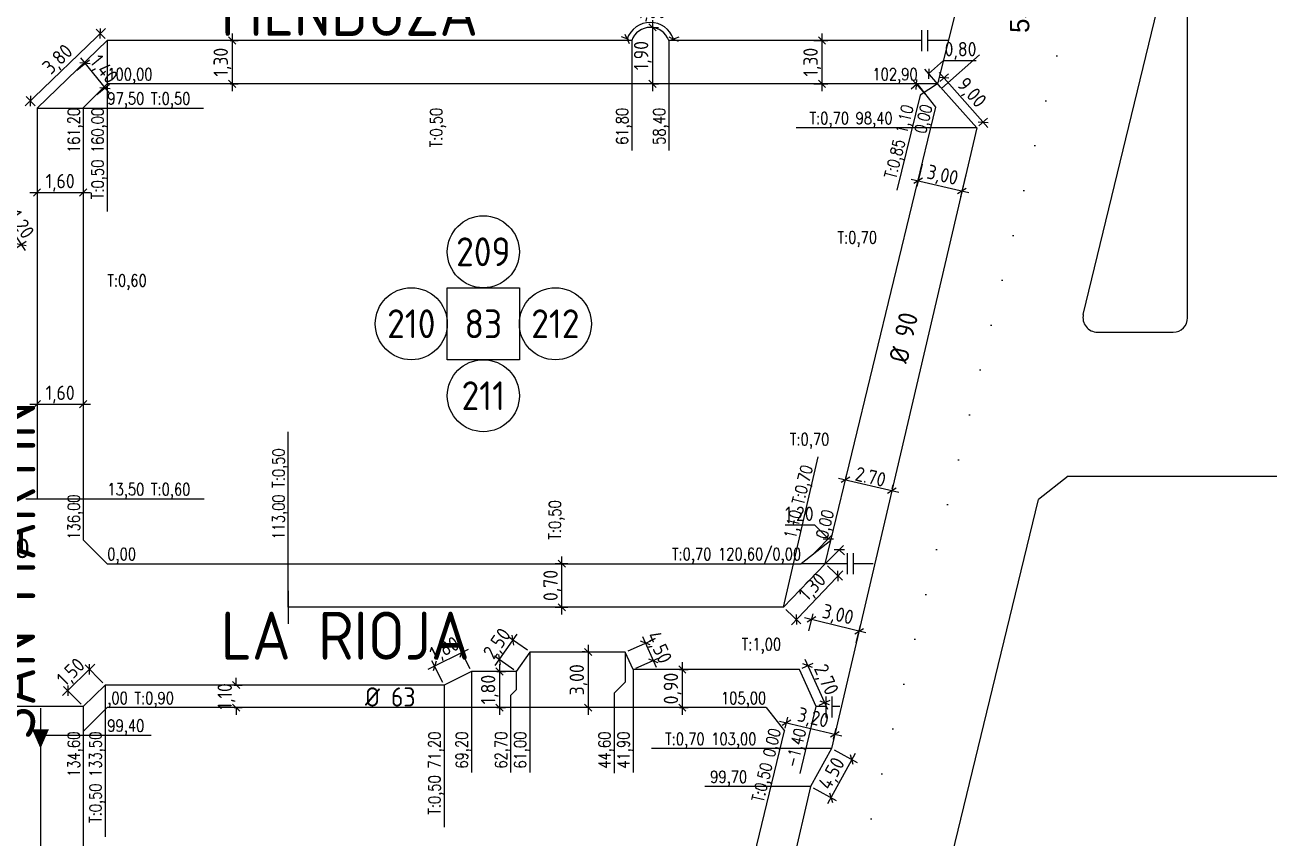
# Model space of a CAD drawing. Extents: x -48 to 13651, y -112 to 3468.
# Drawn here: x 1760.1 to 2019.2, y 1051.9 to 1221.4 of the extents above; entities that cross this region are included whole.
import ezdxf
from ezdxf.enums import TextEntityAlignment as Align

# ---------------------------------------------------------------- set-up
doc = ezdxf.new("R2010")
doc.units = 0
doc.header["$LTSCALE"] = 6
doc.header["$MEASUREMENT"] = 0
doc.linetypes.add('DOT2', pattern=[3.175, 0, -3.175])
doc.linetypes.add('HIDDEN', pattern=[0.375, 0.25, -0.125])
doc.layers.get('0').update_dxf_attribs({"linetype": 'CONTINUOUS'})
doc.layers.get('DEFPOINTS').update_dxf_attribs({"linetype": 'CONTINUOUS'})
for name, color, linetype in [('50', 41, 'CONTINUOUS'), ('63', 171, 'CONTINUOUS'), ('90', 11, 'CONTINUOUS'), ('CAS', 7, 'CONTINUOUS'), ('CAÑERIA SIN CROQUIS', 210, 'HIDDEN'), ('COTA', 2, 'CONTINUOUS'), ('MANZANAS', 7, 'CONTINUOUS'), ('NUMCASA', 12, 'CONTINUOUS'), ('NUMERO-CROQUIS', 13, 'CONTINUOUS'), ('NUMERO-MANZANA', 4, 'CONTINUOUS'), ('PROGRESIVA', 60, 'CONTINUOUS'), ('RADIO', 4, 'DOT2'), ('REDUCCIONES', 13, 'CONTINUOUS'), ('TXTDIAMETRO', 7, 'CONTINUOUS')]:
    doc.layers.add(name, color=color, linetype=linetype)
doc.layers.add('ATENCION', color=7, linetype='CONTINUOUS', plot=False)
doc.styles.add('ABADIMTCONDE', font='isocp.shx')
doc.styles.add('GEOSLAB703LTBT', font='isocp.shx', dxfattribs={"width": 0.9, "height": 8})
doc.styles.add('GOTHICE', font='GOTHICE.shx', dxfattribs={"height": 0.6})
doc.styles.add('ROMANS', font='romans.shx', dxfattribs={"width": 0.8, "height": 2.5})
doc.dimstyles.new('COTA02', dxfattribs={"dimtxt": 3, "dimasz": 1.5, "dimexe": 1.25, "dimexo": 0.625, "dimgap": 0.3, "dimtad": 1, "dimtoh": 1, "dimdsep": 46, "dimlunit": 6, "dimtxsty": 'ABADIMTCONDE', "dimblk1": 'OBLIQUE', "dimblk2": 'OBLIQUE', "dimsah": 1, "dimcen": 2.5, "dimdle": 1.5, "dimclrd": 60, "dimclre": 60, "dimclrt": 256, "dimadec": 0, "dimazin": 0, "dimtfac": 1, "dimtix": 1, "dimtofl": 0, "dimtmove": 0, "dimatfit": 0, "dimldrblk": 'OBLIQUE', "dimfxl": 1, "dimtolj": 1, "dimtzin": 0, "dimarcsym": 0})

# ---------------------------------------------------------------- blocks, each defined once
blk = doc.blocks.new('CUPLARED')
at = {"layer": 'REDUCCIONES'}
blk.add_lwpolyline([(4, 0, 0, 3.5, 0), (0, 0, 3.5, 3.5, 0)], format="xyseb", dxfattribs=at)
blk = doc.blocks.new('_OBLIQUE')
at = {"color": 0, "linetype": 'ByBlock'}
blk.add_line((-0.5, -0.5), (0.5, 0.5), dxfattribs=at)
blk = doc.blocks.new('*D864')
at = {"layer": 'COTA', "color": 60, "lineweight": -2, "transparency": 16777216}
for p, q in [((1760.11, 1204.54), (1776.88, 1220.69)), ((1776.79, 1218.62), (1774.94, 1220.55)), ((1762.18, 1204.55), (1760.33, 1206.48))]:
    blk.add_line(p, q, dxfattribs=at)
at = {"layer": 'DEFPOINTS', "color": 0, "transparency": 16777216}
for p in [(1775.8, 1219.64), (1777.23, 1218.17), (1762.61, 1204.1)]:
    blk.add_point(p, dxfattribs=at)
at = {"layer": 'COTA', "color": 60, "lineweight": -2, "transparency": 16777216, "xscale": 1.5, "yscale": 1.5, "zscale": 1.5}
for p, rotation in [((1775.8, 1219.64), 43.90680993258881), ((1761.19, 1205.58), 223.9068099325888)]:
    blk.add_blockref('_OBLIQUE', p, dxfattribs=dict(at, rotation=rotation))
at = {"layer": 'COTA', "transparency": 16777216, "insert": (1767.09, 1214.07), "char_height": 3, "attachment_point": 5, "rotation": 43.9068, "style": 'ABADIMTCONDE'}
blk.add_mtext('\\A1;3,80', dxfattribs=at)
blk = doc.blocks.new('*D865')
at = {"layer": 'COTA', "color": 60, "lineweight": -2, "transparency": 16777216}
for p, q in [((1802.85, 1218.17), (1804.49, 1218.17)), ((1803.24, 1219.67), (1803.24, 1207.65)), ((1802.85, 1209.15), (1804.49, 1209.15))]:
    blk.add_line(p, q, dxfattribs=at)
at = {"layer": 'DEFPOINTS', "color": 0, "transparency": 16777216}
for p in [(1802.22, 1218.17), (1802.22, 1209.15), (1803.24, 1209.15)]:
    blk.add_point(p, dxfattribs=at)
at = {"layer": 'COTA', "color": 60, "lineweight": -2, "transparency": 16777216, "xscale": 1.5, "yscale": 1.5, "zscale": 1.5}
for p, rotation in [((1803.24, 1218.17), 90), ((1803.24, 1209.15), 270)]:
    blk.add_blockref('_OBLIQUE', p, dxfattribs=dict(at, rotation=rotation))
at = {"layer": 'COTA', "transparency": 16777216, "insert": (1801.21, 1213.66), "char_height": 3, "attachment_point": 5, "rotation": 90, "style": 'ABADIMTCONDE'}
blk.add_mtext('\\A1;1,30', dxfattribs=at)
blk = doc.blocks.new('*D866')
at = {"layer": 'COTA', "color": 60, "lineweight": -2, "transparency": 16777216}
for p, q in [((1890.8, 1222.41), (1890.8, 1207.65)), ((1890.96, 1220.91), (1892.05, 1220.91)), ((1890.96, 1209.15), (1892.05, 1209.15))]:
    blk.add_line(p, q, dxfattribs=at)
at = {"layer": 'DEFPOINTS', "color": 0, "transparency": 16777216}
for p in [(1890.33, 1220.91), (1890.33, 1209.15), (1890.8, 1209.15)]:
    blk.add_point(p, dxfattribs=at)
at = {"layer": 'COTA', "color": 60, "lineweight": -2, "transparency": 16777216, "xscale": 1.5, "yscale": 1.5, "zscale": 1.5}
for p, rotation in [((1890.8, 1220.91), 90), ((1890.8, 1209.15), 270)]:
    blk.add_blockref('_OBLIQUE', p, dxfattribs=dict(at, rotation=rotation))
at = {"layer": 'COTA', "transparency": 16777216, "insert": (1888.77, 1215.03), "char_height": 3, "attachment_point": 5, "rotation": 90, "style": 'ABADIMTCONDE'}
blk.add_mtext('\\A1;1,90', dxfattribs=at)
blk = doc.blocks.new('*D867')
at = {"layer": 'COTA', "color": 60, "lineweight": -2, "transparency": 16777216}
for p, q in [((1924.42, 1218.17), (1927.33, 1218.17)), ((1926.08, 1219.67), (1926.08, 1207.65)), ((1924.42, 1209.15), (1927.33, 1209.15))]:
    blk.add_line(p, q, dxfattribs=at)
at = {"layer": 'DEFPOINTS', "color": 0, "transparency": 16777216}
for p in [(1923.79, 1218.17), (1923.79, 1209.15), (1926.08, 1209.15)]:
    blk.add_point(p, dxfattribs=at)
at = {"layer": 'COTA', "color": 60, "lineweight": -2, "transparency": 16777216, "xscale": 1.5, "yscale": 1.5, "zscale": 1.5}
for p, rotation in [((1926.08, 1218.17), 90), ((1926.08, 1209.15), 270)]:
    blk.add_blockref('_OBLIQUE', p, dxfattribs=dict(at, rotation=rotation))
at = {"layer": 'COTA', "transparency": 16777216, "insert": (1924.05, 1213.66), "char_height": 3, "attachment_point": 5, "rotation": 90, "style": 'ABADIMTCONDE'}
blk.add_mtext('\\A1;1,30', dxfattribs=at)
blk = doc.blocks.new('*D868')
at = {"layer": 'COTA', "color": 60, "lineweight": -2, "transparency": 16777216}
for p, q in [((1885.87, 1218.37), (1884.31, 1218.92)), ((1894.79, 1218.37), (1896.35, 1218.92))]:
    blk.add_line(p, q, dxfattribs=at)
blk.add_arc((1890.33, 1216.82), 5.12, 19.2585, 160.7415, dxfattribs=at)
at = {"layer": 'DEFPOINTS', "color": 0, "transparency": 16777216}
for p in [(1892.38, 1221.51), (1886.46, 1218.17), (1894.2, 1218.17), (1890.33, 1216.82)]:
    blk.add_point(p, dxfattribs=at)
at = {"layer": 'COTA', "color": 60, "lineweight": -2, "transparency": 16777216, "xscale": 1.5, "yscale": 1.5, "zscale": 1.5}
for p, rotation in [((1885.49, 1218.51), 250.7414887443886), ((1895.17, 1218.51), 289.2585112556145)]:
    blk.add_blockref('_OBLIQUE', p, dxfattribs=dict(at, rotation=rotation))
at = {"layer": 'COTA', "transparency": 16777216, "insert": (1890.33, 1223.97), "char_height": 3, "attachment_point": 5, "style": 'ABADIMTCONDE'}
blk.add_mtext('\\A1;4,00', dxfattribs=at)
blk = doc.blocks.new('*D869')
at = {"layer": 'COTA', "color": 60, "lineweight": -2, "transparency": 16777216}
for p, q in [((1770.88, 1211.99), (1773.55, 1214.18)), ((1771.63, 1214.55), (1777.72, 1207.13)), ((1775.07, 1206.9), (1777.73, 1209.08))]:
    blk.add_line(p, q, dxfattribs=at)
at = {"layer": 'DEFPOINTS', "color": 0, "transparency": 16777216}
for p in [(1770.4, 1211.6), (1776.77, 1208.29), (1774.59, 1206.5)]:
    blk.add_point(p, dxfattribs=at)
at = {"layer": 'COTA', "color": 60, "lineweight": -2, "transparency": 16777216, "xscale": 1.5, "yscale": 1.5, "zscale": 1.5}
for p, rotation in [((1772.58, 1213.39), 129.4116314314778), ((1776.77, 1208.29), 309.4116314314778)]:
    blk.add_blockref('_OBLIQUE', p, dxfattribs=dict(at, rotation=rotation))
at = {"layer": 'COTA', "transparency": 16777216, "insert": (1776.32, 1212.02), "char_height": 3, "attachment_point": 5, "rotation": 309.4116, "style": 'ABADIMTCONDE'}
blk.add_mtext('\\A1;1,40', dxfattribs=at)
blk = doc.blocks.new('*D870')
at = {"layer": 'COTA', "color": 60, "lineweight": -2, "transparency": 16777216}
for p, q in [((1761.11, 1186.5), (1773.73, 1186.5)), ((1762.61, 1186.17), (1762.61, 1185.25)), ((1772.23, 1186.17), (1772.23, 1185.25))]:
    blk.add_line(p, q, dxfattribs=at)
at = {"layer": 'DEFPOINTS', "color": 0, "transparency": 16777216}
for p in [(1762.61, 1186.79), (1772.23, 1186.79), (1772.23, 1186.5)]:
    blk.add_point(p, dxfattribs=at)
at = {"layer": 'COTA', "color": 60, "lineweight": -2, "transparency": 16777216, "xscale": 1.5, "yscale": 1.5, "zscale": 1.5, "rotation": 180}
blk.add_blockref('_OBLIQUE', (1762.61, 1186.5), dxfattribs=at)
at = {"layer": 'COTA', "color": 60, "lineweight": -2, "transparency": 16777216, "xscale": 1.5, "yscale": 1.5, "zscale": 1.5}
blk.add_blockref('_OBLIQUE', (1772.23, 1186.5), dxfattribs=at)
at = {"layer": 'COTA', "transparency": 16777216, "insert": (1767.42, 1188.53), "char_height": 3, "attachment_point": 5, "style": 'ABADIMTCONDE'}
blk.add_mtext('\\A1;1,60', dxfattribs=at)
blk = doc.blocks.new('*D871')
at = {"layer": 'COTA', "color": 60, "lineweight": -2, "transparency": 16777216}
for p, q in [((1762.61, 1142.97), (1762.61, 1141.14)), ((1772.23, 1142.97), (1772.23, 1141.14)), ((1761.11, 1142.39), (1773.73, 1142.39))]:
    blk.add_line(p, q, dxfattribs=at)
at = {"layer": 'DEFPOINTS', "color": 0, "transparency": 16777216}
for p in [(1762.61, 1143.59), (1772.23, 1143.59), (1772.23, 1142.39)]:
    blk.add_point(p, dxfattribs=at)
at = {"layer": 'COTA', "color": 60, "lineweight": -2, "transparency": 16777216, "xscale": 1.5, "yscale": 1.5, "zscale": 1.5, "rotation": 180}
blk.add_blockref('_OBLIQUE', (1762.61, 1142.39), dxfattribs=at)
at = {"layer": 'COTA', "color": 60, "lineweight": -2, "transparency": 16777216, "xscale": 1.5, "yscale": 1.5, "zscale": 1.5}
blk.add_blockref('_OBLIQUE', (1772.23, 1142.39), dxfattribs=at)
at = {"layer": 'COTA', "transparency": 16777216, "insert": (1767.42, 1144.41), "char_height": 3, "attachment_point": 5, "style": 'ABADIMTCONDE'}
blk.add_mtext('\\A1;1,60', dxfattribs=at)
blk = doc.blocks.new('*D872')
at = {"layer": 'COTA', "color": 60, "lineweight": -2, "transparency": 16777216}
for p, q in [((1870.48, 1109.15), (1873.17, 1109.15)), ((1871.92, 1098.56), (1871.92, 1110.65)), ((1870.48, 1100.06), (1873.17, 1100.06))]:
    blk.add_line(p, q, dxfattribs=at)
at = {"layer": 'DEFPOINTS', "color": 0, "transparency": 16777216}
for p in [(1869.85, 1109.15), (1871.92, 1109.15), (1869.85, 1100.06)]:
    blk.add_point(p, dxfattribs=at)
at = {"layer": 'COTA', "color": 60, "lineweight": -2, "transparency": 16777216, "xscale": 1.5, "yscale": 1.5, "zscale": 1.5}
for p, rotation in [((1871.92, 1109.15), 90), ((1871.92, 1100.06), 270)]:
    blk.add_blockref('_OBLIQUE', p, dxfattribs=dict(at, rotation=rotation))
at = {"layer": 'COTA', "transparency": 16777216, "insert": (1869.9, 1104.6), "char_height": 3, "attachment_point": 5, "rotation": 90, "style": 'ABADIMTCONDE'}
blk.add_mtext('\\A1;0,70', dxfattribs=at)
blk = doc.blocks.new('*D873')
at = {"layer": 'COTA', "color": 60, "lineweight": -2, "transparency": 16777216}
for p, q in [((1930.46, 1107.68), (1919.72, 1096.42)), ((1927.2, 1108.71), (1930.33, 1105.73)), ((1918.53, 1099.63), (1921.66, 1096.64))]:
    blk.add_line(p, q, dxfattribs=at)
at = {"layer": 'DEFPOINTS', "color": 0, "transparency": 16777216}
for p in [(1926.75, 1109.15), (1918.08, 1100.06), (1920.76, 1097.5)]:
    blk.add_point(p, dxfattribs=at)
at = {"layer": 'COTA', "color": 60, "lineweight": -2, "transparency": 16777216, "xscale": 1.5, "yscale": 1.5, "zscale": 1.5}
for p, rotation in [((1929.43, 1106.59), 46.36497072922771), ((1920.76, 1097.5), 226.3649707292278)]:
    blk.add_blockref('_OBLIQUE', p, dxfattribs=dict(at, rotation=rotation))
at = {"layer": 'COTA', "transparency": 16777216, "insert": (1924.27, 1104.12), "char_height": 3, "attachment_point": 5, "rotation": 46.365, "style": 'ABADIMTCONDE'}
blk.add_mtext('\\A1;1,30', dxfattribs=at)
blk = doc.blocks.new('*D874')
at = {"layer": 'COTA', "color": 60, "lineweight": -2, "transparency": 16777216}
for p, q in [((1950.48, 1211.54), (1960.63, 1200.06)), ((1950.61, 1209.65), (1952.41, 1211.25)), ((1958.78, 1200.42), (1960.58, 1202.01))]:
    blk.add_line(p, q, dxfattribs=at)
at = {"layer": 'DEFPOINTS', "color": 0, "transparency": 16777216}
for p in [(1950.14, 1209.24), (1958.31, 1200.01), (1959.64, 1201.18)]:
    blk.add_point(p, dxfattribs=at)
at = {"layer": 'COTA', "color": 60, "lineweight": -2, "transparency": 16777216, "xscale": 1.5, "yscale": 1.5, "zscale": 1.5}
for p, rotation in [((1951.47, 1210.42), 131.4943192071184), ((1959.64, 1201.18), 311.4943192071184)]:
    blk.add_blockref('_OBLIQUE', p, dxfattribs=dict(at, rotation=rotation))
at = {"layer": 'COTA', "transparency": 16777216, "insert": (1957.07, 1207.14), "char_height": 3, "attachment_point": 5, "rotation": 311.4943, "style": 'ABADIMTCONDE'}
blk.add_mtext('\\A1;9,00', dxfattribs=at)
blk = doc.blocks.new('*D875')
at = {"layer": 'COTA', "color": 60, "lineweight": -2, "transparency": 16777216}
for p, q in [((1803.68, 1083.85), (1805.32, 1083.85)), ((1804.07, 1083.85), (1804.07, 1085.35)), ((1803.68, 1079.15), (1805.32, 1079.15)), ((1804.07, 1079.15), (1804.07, 1077.65))]:
    blk.add_line(p, q, dxfattribs=at)
at = {"layer": 'DEFPOINTS', "color": 0, "transparency": 16777216}
for p in [(1803.05, 1083.85), (1803.05, 1079.15), (1804.07, 1079.15)]:
    blk.add_point(p, dxfattribs=at)
at = {"layer": 'COTA', "color": 60, "lineweight": -2, "transparency": 16777216, "xscale": 1.5, "yscale": 1.5, "zscale": 1.5}
for p, rotation in [((1804.07, 1083.85), 270), ((1804.07, 1079.15), 90)]:
    blk.add_blockref('_OBLIQUE', p, dxfattribs=dict(at, rotation=rotation))
at = {"layer": 'COTA', "transparency": 16777216, "insert": (1802.05, 1081.5), "char_height": 3, "attachment_point": 5, "rotation": 90, "style": 'ABADIMTCONDE'}
blk.add_mtext('\\A1;1,10', dxfattribs=at)
blk = doc.blocks.new('*D876')
at = {"layer": 'COTA', "color": 60, "lineweight": -2, "transparency": 16777216}
for p, q in [((1858.35, 1086.68), (1860.18, 1086.68)), ((1858.93, 1088.18), (1858.93, 1077.65)), ((1858.35, 1079.15), (1860.18, 1079.15))]:
    blk.add_line(p, q, dxfattribs=at)
at = {"layer": 'DEFPOINTS', "color": 0, "transparency": 16777216}
for p in [(1857.73, 1086.68), (1857.73, 1079.15), (1858.93, 1079.15)]:
    blk.add_point(p, dxfattribs=at)
at = {"layer": 'COTA', "color": 60, "lineweight": -2, "transparency": 16777216, "xscale": 1.5, "yscale": 1.5, "zscale": 1.5}
for p, rotation in [((1858.93, 1086.68), 90), ((1858.93, 1079.15), 270)]:
    blk.add_blockref('_OBLIQUE', p, dxfattribs=dict(at, rotation=rotation))
at = {"layer": 'COTA', "transparency": 16777216, "insert": (1856.9, 1082.91), "char_height": 3, "attachment_point": 5, "rotation": 90, "style": 'ABADIMTCONDE'}
blk.add_mtext('\\A1;1,80', dxfattribs=at)
blk = doc.blocks.new('*D877')
at = {"layer": 'COTA', "color": 60, "lineweight": -2, "transparency": 16777216}
for p, q in [((1877.4, 1092.24), (1877.4, 1077.65)), ((1876.77, 1090.74), (1876.15, 1090.74)), ((1876.77, 1079.15), (1876.15, 1079.15))]:
    blk.add_line(p, q, dxfattribs=at)
at = {"layer": 'DEFPOINTS', "color": 0, "transparency": 16777216}
for p in [(1877.4, 1090.74), (1877.4, 1079.15), (1877.4, 1079.15)]:
    blk.add_point(p, dxfattribs=at)
at = {"layer": 'COTA', "color": 60, "lineweight": -2, "transparency": 16777216, "xscale": 1.5, "yscale": 1.5, "zscale": 1.5}
for p, rotation in [((1877.4, 1090.74), 90), ((1877.4, 1079.15), 270)]:
    blk.add_blockref('_OBLIQUE', p, dxfattribs=dict(at, rotation=rotation))
at = {"layer": 'COTA', "transparency": 16777216, "insert": (1875.37, 1084.94), "char_height": 3, "attachment_point": 5, "rotation": 90, "style": 'ABADIMTCONDE'}
blk.add_mtext('\\A1;3,00', dxfattribs=at)
blk = doc.blocks.new('*D878')
at = {"layer": 'COTA', "color": 60, "lineweight": -2, "transparency": 16777216}
for p, q in [((1844.06, 1087.13), (1852.43, 1091.31)), ((1852.78, 1087.24), (1850.53, 1091.76)), ((1847.1, 1084.41), (1844.85, 1088.92))]:
    blk.add_line(p, q, dxfattribs=at)
at = {"layer": 'DEFPOINTS', "color": 0, "transparency": 16777216}
for p in [(1851.09, 1090.64), (1853.06, 1086.68), (1847.38, 1083.85)]:
    blk.add_point(p, dxfattribs=at)
at = {"layer": 'COTA', "color": 60, "lineweight": -2, "transparency": 16777216, "xscale": 1.5, "yscale": 1.5, "zscale": 1.5}
for p, rotation in [((1851.09, 1090.64), 26.52896810643134), ((1845.41, 1087.8), 206.5289681064313)]:
    blk.add_blockref('_OBLIQUE', p, dxfattribs=dict(at, rotation=rotation))
at = {"layer": 'COTA', "transparency": 16777216, "insert": (1847.56, 1091.14), "char_height": 3, "attachment_point": 5, "rotation": 26.529, "style": 'ABADIMTCONDE'}
blk.add_mtext('\\A1;1,80', dxfattribs=at)
blk = doc.blocks.new('*D879')
at = {"layer": 'COTA', "color": 60, "lineweight": -2, "transparency": 16777216}
for p, q in [((1858.02, 1087.92), (1862.58, 1094.43)), ((1864.73, 1091.1), (1860.7, 1093.92)), ((1861.88, 1087.04), (1857.86, 1089.87))]:
    blk.add_line(p, q, dxfattribs=at)
at = {"layer": 'DEFPOINTS', "color": 0, "transparency": 16777216}
for p in [(1861.72, 1093.2), (1865.24, 1090.74), (1862.4, 1086.68)]:
    blk.add_point(p, dxfattribs=at)
at = {"layer": 'COTA', "color": 60, "lineweight": -2, "transparency": 16777216, "xscale": 1.5, "yscale": 1.5, "zscale": 1.5}
for p, rotation in [((1861.72, 1093.2), 54.96563143397965), ((1858.88, 1089.15), 234.9656314339797)]:
    blk.add_blockref('_OBLIQUE', p, dxfattribs=dict(at, rotation=rotation))
at = {"layer": 'COTA', "transparency": 16777216, "insert": (1858.64, 1092.34), "char_height": 3, "attachment_point": 5, "rotation": 54.9656, "style": 'ABADIMTCONDE'}
blk.add_mtext('\\A1;2,50', dxfattribs=at)
blk = doc.blocks.new('*D880')
at = {"layer": 'COTA', "color": 60, "lineweight": -2, "transparency": 16777216}
for p, q in [((1888.68, 1093.96), (1891.52, 1087.57)), ((1885.7, 1090.99), (1890.43, 1093.1)), ((1887.32, 1087.34), (1892.06, 1089.45))]:
    blk.add_line(p, q, dxfattribs=at)
at = {"layer": 'DEFPOINTS', "color": 0, "transparency": 16777216}
for p in [(1885.13, 1090.74), (1890.91, 1088.94), (1886.75, 1087.09)]:
    blk.add_point(p, dxfattribs=at)
at = {"layer": 'COTA', "color": 60, "lineweight": -2, "transparency": 16777216, "xscale": 1.5, "yscale": 1.5, "zscale": 1.5}
for p, rotation in [((1889.29, 1092.59), 113.9959937426078), ((1890.91, 1088.94), 293.9959937426079)]:
    blk.add_blockref('_OBLIQUE', p, dxfattribs=dict(at, rotation=rotation))
at = {"layer": 'COTA', "transparency": 16777216, "insert": (1891.95, 1091.59), "char_height": 3, "attachment_point": 5, "rotation": 293.996, "style": 'ABADIMTCONDE'}
blk.add_mtext('\\A1;4,50', dxfattribs=at)
blk = doc.blocks.new('*D881')
at = {"layer": 'COTA', "color": 60, "lineweight": -2, "transparency": 16777216}
for p, q in [((1921.96, 1087.35), (1924.26, 1088.39)), ((1922.5, 1089.24), (1927.24, 1078.81)), ((1925.47, 1079.65), (1927.76, 1080.69))]:
    blk.add_line(p, q, dxfattribs=at)
at = {"layer": 'DEFPOINTS', "color": 0, "transparency": 16777216}
for p in [(1921.4, 1087.09), (1924.9, 1079.39), (1926.62, 1080.17)]:
    blk.add_point(p, dxfattribs=at)
at = {"layer": 'COTA', "color": 60, "lineweight": -2, "transparency": 16777216, "xscale": 1.5, "yscale": 1.5, "zscale": 1.5}
for p, rotation in [((1923.12, 1087.87), 114.4748139586698), ((1926.62, 1080.17), 294.4748139586698)]:
    blk.add_blockref('_OBLIQUE', p, dxfattribs=dict(at, rotation=rotation))
at = {"layer": 'COTA', "transparency": 16777216, "insert": (1926.71, 1084.86), "char_height": 3, "attachment_point": 5, "rotation": 294.4748, "style": 'ABADIMTCONDE'}
blk.add_mtext('\\A1;2,70', dxfattribs=at)
blk = doc.blocks.new('*D882')
at = {"layer": 'COTA', "color": 60, "lineweight": -2, "transparency": 16777216}
for p, q in [((1896.99, 1088.59), (1896.99, 1077.65)), ((1896.39, 1087.09), (1898.24, 1087.09)), ((1896.39, 1079.15), (1898.24, 1079.15))]:
    blk.add_line(p, q, dxfattribs=at)
at = {"layer": 'DEFPOINTS', "color": 0, "transparency": 16777216}
for p in [(1895.77, 1087.09), (1895.77, 1079.15), (1896.99, 1079.15)]:
    blk.add_point(p, dxfattribs=at)
at = {"layer": 'COTA', "color": 60, "lineweight": -2, "transparency": 16777216, "xscale": 1.5, "yscale": 1.5, "zscale": 1.5}
for p, rotation in [((1896.99, 1087.09), 90), ((1896.99, 1079.15), 270)]:
    blk.add_blockref('_OBLIQUE', p, dxfattribs=dict(at, rotation=rotation))
at = {"layer": 'COTA', "transparency": 16777216, "insert": (1894.97, 1083.12), "char_height": 3, "attachment_point": 5, "rotation": 90, "style": 'ABADIMTCONDE'}
blk.add_mtext('\\A1;0,90', dxfattribs=at)
blk = doc.blocks.new('*D883')
at = {"layer": 'COTA', "color": 60, "lineweight": -2, "transparency": 16777216}
for p, q in [((1774.61, 1088.2), (1767.93, 1081.64)), ((1776.34, 1084.29), (1772.66, 1088.04)), ((1771.8, 1079.84), (1768.12, 1083.58))]:
    blk.add_line(p, q, dxfattribs=at)
at = {"layer": 'DEFPOINTS', "color": 0, "transparency": 16777216}
for p in [(1776.77, 1083.85), (1769, 1082.69), (1772.23, 1079.39)]:
    blk.add_point(p, dxfattribs=at)
at = {"layer": 'COTA', "color": 60, "lineweight": -2, "transparency": 16777216, "xscale": 1.5, "yscale": 1.5, "zscale": 1.5}
for p, rotation in [((1773.54, 1087.14), 44.47594814951641), ((1769, 1082.69), 224.4759481495165)]:
    blk.add_blockref('_OBLIQUE', p, dxfattribs=dict(at, rotation=rotation))
at = {"layer": 'COTA', "transparency": 16777216, "insert": (1769.85, 1086.36), "char_height": 3, "attachment_point": 5, "rotation": 44.4759, "style": 'ABADIMTCONDE'}
blk.add_mtext('\\A1;1,50', dxfattribs=at)
blk = doc.blocks.new('*D885')
at = {"layer": 'COTA', "color": 60, "lineweight": -2, "transparency": 16777216}
for p, q in [((1928.59, 1070.32), (1933.39, 1067.7)), ((1933.01, 1069.62), (1927.25, 1059.07)), ((1924.27, 1062.41), (1929.06, 1059.79))]:
    blk.add_line(p, q, dxfattribs=at)
at = {"layer": 'DEFPOINTS', "color": 0, "transparency": 16777216}
for p in [(1928.04, 1070.62), (1923.72, 1062.71), (1927.97, 1060.39)]:
    blk.add_point(p, dxfattribs=at)
at = {"layer": 'COTA', "color": 60, "lineweight": -2, "transparency": 16777216, "xscale": 1.5, "yscale": 1.5, "zscale": 1.5}
for p, rotation in [((1932.29, 1068.3), 61.35162540071386), ((1927.97, 1060.39), 241.3516254007138)]:
    blk.add_blockref('_OBLIQUE', p, dxfattribs=dict(at, rotation=rotation))
at = {"layer": 'COTA', "transparency": 16777216, "insert": (1928.34, 1065.3), "char_height": 3, "attachment_point": 5, "rotation": 61.3516, "style": 'ABADIMTCONDE'}
blk.add_mtext('\\A1;4,50', dxfattribs=at)
blk = doc.blocks.new('*D934')
at = {"layer": 'COTA', "color": 60, "lineweight": -2, "transparency": 16777216}
for p, q in [((1752.03, 1179.59), (1756.29, 1182.43)), ((1754.41, 1182.98), (1760.14, 1174.41)), ((1756.09, 1173.51), (1760.35, 1176.35))]:
    blk.add_line(p, q, dxfattribs=at)
at = {"layer": 'DEFPOINTS', "color": 0, "transparency": 16777216}
for p in [(1751.51, 1179.24), (1759.31, 1175.65), (1755.57, 1173.16)]:
    blk.add_point(p, dxfattribs=at)
at = {"layer": 'COTA', "color": 60, "lineweight": -2, "transparency": 16777216, "xscale": 1.5, "yscale": 1.5, "zscale": 1.5}
for p, rotation in [((1755.25, 1181.73), 123.7317517578279), ((1759.31, 1175.65), 303.7317517578279)]:
    blk.add_blockref('_OBLIQUE', p, dxfattribs=dict(at, rotation=rotation))
at = {"layer": 'COTA', "transparency": 16777216, "insert": (1759.06, 1179.67), "char_height": 3, "attachment_point": 5, "rotation": 303.7318, "style": 'ABADIMTCONDE'}
blk.add_mtext('\\A1;1,20', dxfattribs=at)
blk = doc.blocks.new('*D1118')
at = {"layer": 'DEFPOINTS', "color": 0, "transparency": 16777216}
for p in [(1948.3, 1211.24), (1951.19, 1207.97), (1948.68, 1205.74)]:
    blk.add_point(p, dxfattribs=at)
at = {"layer": 'PROGRESIVA', "color": 60, "lineweight": -2, "transparency": 16777216}
for p, q in [((1948.3, 1211.24), (1951.41, 1214)), ((1951.41, 1214), (1958.16, 1214)), ((1950.78, 1208.43), (1947.47, 1212.18)), ((1945.78, 1209.02), (1944.66, 1208.03)), ((1948.27, 1206.21), (1944.95, 1209.96))]:
    blk.add_line(p, q, dxfattribs=at)
at = {"layer": 'PROGRESIVA', "color": 60, "lineweight": -2, "transparency": 16777216, "xscale": 1.5, "yscale": 1.5, "zscale": 1.5}
for p, rotation in [((1948.3, 1211.24), 221.4897746175113), ((1945.78, 1209.02), 41.48977461751135)]:
    blk.add_blockref('_OBLIQUE', p, dxfattribs=dict(at, rotation=rotation))
at = {"layer": 'PROGRESIVA', "transparency": 16777216, "insert": (1954.94, 1216.02), "char_height": 3, "attachment_point": 5, "style": 'ABADIMTCONDE'}
blk.add_mtext('\\A1;0,80', dxfattribs=at)
blk = doc.blocks.new('*D1119')
at = {"layer": 'DEFPOINTS', "color": 0, "transparency": 16777216}
for p in [(1929.69, 1112.04), (1923.91, 1110.85), (1926.19, 1108.56)]:
    blk.add_point(p, dxfattribs=at)
at = {"layer": 'PROGRESIVA', "color": 60, "lineweight": -2, "transparency": 16777216}
for p, q in [((1924.59, 1117.17), (1918.44, 1117.17)), ((1927.41, 1114.33), (1924.59, 1117.17)), ((1924.36, 1111.29), (1928.3, 1115.21)), ((1926.63, 1109), (1930.58, 1112.92)), ((1929.69, 1112.04), (1930.75, 1110.98))]:
    blk.add_line(p, q, dxfattribs=at)
at = {"layer": 'PROGRESIVA', "color": 60, "lineweight": -2, "transparency": 16777216, "xscale": 1.5, "yscale": 1.5, "zscale": 1.5}
for p, rotation in [((1927.41, 1114.33), 314.8285867251399), ((1929.69, 1112.04), 134.8285867251399)]:
    blk.add_blockref('_OBLIQUE', p, dxfattribs=dict(at, rotation=rotation))
at = {"layer": 'PROGRESIVA', "transparency": 16777216, "insert": (1921.37, 1119.19), "char_height": 3, "attachment_point": 5, "style": 'ABADIMTCONDE'}
blk.add_mtext('\\A1;1,20', dxfattribs=at)
blk = doc.blocks.new('*D1120')
at = {"layer": 'COTA', "color": 60, "lineweight": -2, "transparency": 16777216}
for p, q in [((1931.08, 1127.04), (1931.27, 1127.84)), ((1929.52, 1126.96), (1942.07, 1124.03)), ((1940.71, 1124.79), (1940.9, 1125.59))]:
    blk.add_line(p, q, dxfattribs=at)
at = {"layer": 'DEFPOINTS', "color": 0, "transparency": 16777216}
for p in [(1930.94, 1126.43), (1940.57, 1124.18), (1940.61, 1124.37)]:
    blk.add_point(p, dxfattribs=at)
at = {"layer": 'COTA', "color": 60, "lineweight": -2, "transparency": 16777216, "xscale": 1.5, "yscale": 1.5, "zscale": 1.5}
for p, rotation in [((1930.98, 1126.62), 166.8340828680912), ((1940.61, 1124.37), 346.8340828680912)]:
    blk.add_blockref('_OBLIQUE', p, dxfattribs=dict(at, rotation=rotation))
at = {"layer": 'COTA', "transparency": 16777216, "insert": (1936.21, 1127.25), "char_height": 3, "attachment_point": 5, "rotation": 346.8341, "style": 'ABADIMTCONDE'}
blk.add_mtext('\\A1;2.70', dxfattribs=at)
blk = doc.blocks.new('*D1121')
at = {"layer": 'DEFPOINTS', "color": 0, "transparency": 16777216}
for p in [(1947.09, 1192.99), (1956.17, 1190.86), (1955.22, 1186.82)]:
    blk.add_point(p, dxfattribs=at)
at = {"layer": 'PROGRESIVA', "color": 60, "lineweight": -2, "transparency": 16777216}
for p, q in [((1946.94, 1192.38), (1945.86, 1187.73)), ((1956.03, 1190.25), (1954.94, 1185.61)), ((1944.68, 1189.29), (1956.68, 1186.48))]:
    blk.add_line(p, q, dxfattribs=at)
at = {"layer": 'PROGRESIVA', "color": 60, "lineweight": -2, "transparency": 16777216, "xscale": 1.5, "yscale": 1.5, "zscale": 1.5}
for p, rotation in [((1946.14, 1188.95), 166.8340828680907), ((1955.22, 1186.82), 346.8340828680908)]:
    blk.add_blockref('_OBLIQUE', p, dxfattribs=dict(at, rotation=rotation))
at = {"layer": 'PROGRESIVA', "transparency": 16777216, "insert": (1951.14, 1189.86), "char_height": 3, "attachment_point": 5, "rotation": 346.8341, "style": 'ABADIMTCONDE'}
blk.add_mtext('\\A1;3,00', dxfattribs=at)
blk = doc.blocks.new('*D1123')
at = {"layer": 'DEFPOINTS', "color": 0, "transparency": 16777216}
for p in [(1918.29, 1074.29), (1928.74, 1073.62), (1928.35, 1071.93)]:
    blk.add_point(p, dxfattribs=at)
at = {"layer": 'PROGRESIVA', "color": 60, "lineweight": -2, "transparency": 16777216}
for p, q in [((1917.22, 1076.32), (1930.2, 1073.28)), ((1918.43, 1074.89), (1918.97, 1077.19)), ((1928.49, 1072.54), (1929.03, 1074.84))]:
    blk.add_line(p, q, dxfattribs=at)
at = {"layer": 'PROGRESIVA', "color": 60, "lineweight": -2, "transparency": 16777216, "xscale": 1.5, "yscale": 1.5, "zscale": 1.5}
for p, rotation in [((1918.68, 1075.97), 166.8340828680893), ((1928.74, 1073.62), 346.8340828680893)]:
    blk.add_blockref('_OBLIQUE', p, dxfattribs=dict(at, rotation=rotation))
at = {"layer": 'PROGRESIVA', "transparency": 16777216, "insert": (1924.18, 1076.77), "char_height": 3, "attachment_point": 5, "rotation": 346.8341, "style": 'ABADIMTCONDE'}
blk.add_mtext('\\A1;3,20', dxfattribs=at)
blk = doc.blocks.new('*D1125')
at = {"layer": 'DEFPOINTS', "color": 0, "transparency": 16777216}
for p in [(1923.92, 1097.5), (1923.2, 1094.52), (1933.07, 1092.12)]:
    blk.add_point(p, dxfattribs=at)
at = {"layer": 'PROGRESIVA', "color": 60, "lineweight": -2, "transparency": 16777216}
for p, q in [((1935.25, 1094.76), (1922.47, 1097.86)), ((1923.35, 1095.12), (1924.22, 1098.72)), ((1933.22, 1092.73), (1934.09, 1096.32))]:
    blk.add_line(p, q, dxfattribs=at)
at = {"layer": 'PROGRESIVA', "color": 60, "lineweight": -2, "transparency": 16777216, "xscale": 1.5, "yscale": 1.5, "zscale": 1.5}
for p, rotation in [((1923.92, 1097.5), 166.3632747990535), ((1933.8, 1095.11), 346.3632747990535)]:
    blk.add_blockref('_OBLIQUE', p, dxfattribs=dict(at, rotation=rotation))
at = {"layer": 'PROGRESIVA', "transparency": 16777216, "insert": (1929.34, 1098.28), "char_height": 3, "attachment_point": 5, "rotation": 346.3633, "style": 'ABADIMTCONDE'}
blk.add_mtext('\\A1;3,00', dxfattribs=at)
blk = doc.blocks.new('Ø90')
at = {"layer": 'TXTDIAMETRO', "color": 7, "ltscale": 0.1, "style": 'ABADIMTCONDE'}
blk.add_text('Ø 90', height=4, dxfattribs=at).set_placement((0, 0), align=Align.MIDDLE)

msp = doc.modelspace()

# ---------------------------------------------------------------- linework, layer by layer
at = {"layer": '50', "ltscale": 0.1}
for p, q in [((1777.226, 1218.167), (1762.615, 1204.103)), ((1886.463, 1218.167), (1777.226, 1218.167)), ((1946.891, 1218.167), (1894.197, 1218.167)), ((1762.615, 1204.103), (1762.615, 1122.645)), ((1926.747, 1109.145), (1918.081, 1100.057)), ((1931.421, 1109.145), (1926.747, 1109.145)), ((1918.081, 1100.057), (1814.926, 1100.057)), ((1763.324, 1073.393), (1763.324, 986.545))]:
    msp.add_line(p, q, dxfattribs=at)
msp.add_arc((1890.33, 1216.816), 4.096, 19.25851, 160.74149, dxfattribs=at)
at = {"layer": '63', "ltscale": 0.1}
for p, q in [((1952.281, 1218.167), (1948.138, 1218.167)), ((1936.751, 1109.145), (1932.668, 1109.145)), ((1865.238, 1090.736), (1862.396, 1086.684)), ((1885.125, 1090.736), (1865.238, 1090.736)), ((1886.749, 1087.089), (1885.125, 1090.736)), ((1853.061, 1086.684), (1847.379, 1083.847)), ((1862.396, 1086.684), (1853.061, 1086.684)), ((1921.396, 1087.089), (1886.749, 1087.089)), ((1924.901, 1079.39), (1921.396, 1087.089)), ((1776.774, 1083.847), (1772.234, 1079.39)), ((1847.379, 1083.847), (1776.774, 1083.847)), ((1772.234, 1079.39), (1739.337, 1079.39)), ((1763.324, 1079.067), (1763.324, 1073.393)), ((1926.98, 1079.39), (1924.901, 1079.39)), ((1929.771, 1079.39), (1928.228, 1079.39))]:
    msp.add_line(p, q, dxfattribs=at)
at = {"layer": '90', "ltscale": 0.1}
for p, q in [((1956.626, 1234.994), (1950.141, 1209.145)), ((1950.141, 1209.145), (1958.307, 1200.005)), ((1958.307, 1200.005), (1928.042, 1070.623)), ((1928.042, 1070.623), (1923.719, 1062.709)), ((1923.719, 1062.709), (1895.576, 942.371))]:
    msp.add_line(p, q, dxfattribs=at)
at = {"layer": 'CAS', "ltscale": 0.1}
for p, q in [((1760.281, 1122.645), (1764.949, 1122.645)), ((1814.926, 1103.501), (1814.926, 1096.612))]:
    msp.add_line(p, q, dxfattribs=at)
at = {"layer": 'MANZANAS'}
for p, q in [((1980.513, 1161.107), (1998.29, 1234.382)), ((2002.234, 1160.4), (2002.234, 1233.91)), ((1777.234, 1209.145), (1772.234, 1204.145)), ((1946.007, 1209.145), (1777.234, 1209.145)), ((1949.828, 1204.286), (1946.007, 1209.145)), ((1992.234, 1209.145), (1992.168, 1209.145)), ((1772.234, 1204.145), (1772.234, 1114.145)), ((1927.926, 1114.004), (1949.828, 1204.286)), ((1942.404, 1173.725), (1942.414, 1173.722)), ((1983.429, 1157.4), (1999.234, 1157.4)), ((1977.336, 1127.4), (1971.157, 1122.541)), ((1977.336, 1127.4), (2075.237, 1127.4)), ((1721.318, 92.721), (1971.157, 1122.541)), ((1772.234, 1114.145), (1777.234, 1109.145)), ((1927.926, 1114.004), (1921.747, 1109.145)), ((1777.234, 1109.145), (1921.747, 1109.145)), ((1777.234, 1079.145), (1772.234, 1074.145)), ((1914.469, 1079.145), (1777.234, 1079.145)), ((1914.469, 1079.145), (1918.29, 1074.286)), ((1772.234, 1074.145), (1772.234, 984.145)), ((1896.387, 984.004), (1918.29, 1074.286))]:
    msp.add_line(p, q, dxfattribs=at)
for centre, start, end in [((1983.429, 1160.4), 166.36327, 270), ((1999.234, 1160.4), 270, 0)]:
    msp.add_arc(centre, 3, start, end, dxfattribs=at)
at = {"layer": 'NUMERO-CROQUIS'}
for centre in [(1855.555, 1174.145), (1840.555, 1159.145), (1870.555, 1159.145), (1855.555, 1144.145)]:
    msp.add_circle(centre, 7.5, dxfattribs=at)
at = {"layer": 'NUMERO-MANZANA'}
msp.add_lwpolyline([(1848.055, 1166.645), (1863.055, 1166.645), (1863.055, 1151.645), (1848.055, 1151.645)], close=True, dxfattribs=at)
at = {"layer": 'PROGRESIVA'}
for p, q in [((1777.226, 1218.167), (1777.226, 1182.562)), ((1886.463, 1218.167), (1886.463, 1195.287)), ((1894.197, 1218.167), (1894.197, 1195.287)), ((1951.044, 1208.216), (1958.872, 1215.219)), ((1950.141, 1209.145), (1946.007, 1209.145)), ((1950.141, 1209.145), (1946.525, 1206.812)), ((1946.525, 1206.812), (1941.705, 1186.957)), ((1762.615, 1204.103), (1797.28, 1204.103)), ((1958.307, 1200.005), (1920.692, 1200.005)), ((1814.926, 1100.057), (1814.926, 1136.634)), ((1918.081, 1100.057), (1925.287, 1131.441)), ((1762.615, 1122.645), (1797.415, 1122.645)), ((1926.747, 1109.145), (1927.926, 1114.004)), ((1926.747, 1109.145), (1921.747, 1109.145)), ((1865.238, 1090.736), (1865.238, 1065.619)), ((1885.125, 1090.736), (1885.125, 1084.429)), ((1853.061, 1086.684), (1853.061, 1065.619)), ((1862.396, 1086.684), (1862.396, 1082.821)), ((1886.749, 1087.089), (1886.749, 1065.619)), ((1776.774, 1083.847), (1776.774, 1052.251)), ((1847.379, 1083.847), (1847.379, 1054.204)), ((1885.125, 1084.429), (1882.793, 1082.178)), ((1862.396, 1082.821), (1861.237, 1081.696)), ((1861.237, 1081.696), (1861.237, 1065.619)), ((1882.793, 1082.178), (1882.793, 1065.458)), ((1772.234, 1079.39), (1772.234, 1074.145)), ((1921.517, 1065.442), (1924.901, 1079.39)), ((1763.324, 1073.393), (1786.378, 1073.393)), ((1928.042, 1070.623), (1890.559, 1070.623)), ((1923.719, 1062.709), (1901.659, 1062.709))]:
    msp.add_line(p, q, dxfattribs=at)
at = {"layer": 'RADIO', "color": 4, "ltscale": 0.5}
msp.add_line((1686.105, 27.228), (1986.879, 1263.93), dxfattribs=at)
at = {"layer": 'REDUCCIONES', "ltscale": 0.1}
for p, q in [((1946.891, 1215.98), (1946.891, 1220.354)), ((1948.138, 1215.98), (1948.138, 1220.354)), ((1931.421, 1106.958), (1931.421, 1111.333)), ((1932.668, 1106.958), (1932.668, 1111.333)), ((1926.98, 1077.122), (1926.98, 1081.496)), ((1928.228, 1077.122), (1928.228, 1081.496))]:
    msp.add_line(p, q, dxfattribs=at)

# ---------------------------------------------------------------- block references
at = {"layer": 'CAÑERIA SIN CROQUIS', "ltscale": 0.1, "rotation": 270}
msp.add_blockref('CUPLARED', (1763.324, 1074.609), dxfattribs=at)
at = {"layer": 'COTA', "rotation": 77.29124438933651}
msp.add_blockref('Ø90', (1943.057, 1156.27), dxfattribs=at)

# ---------------------------------------------------------------- texts
at = {"layer": 'ATENCION', "style": 'GEOSLAB703LTBT'}
for s, p in [('MENDOZA', (1800.887, 1224.145)), ('LA RIOJA', (1800.887, 1094.145))]:
    msp.add_text(s, height=10, dxfattribs=at).set_placement(p, align=Align.MIDDLE_LEFT)
msp.add_text('SAN MARTIN', height=10, rotation=90, dxfattribs=at).set_placement((1757.234, 1072.415), align=Align.MIDDLE_LEFT)
at = {"layer": 'NUMCASA', "color": 12, "linetype": 'Continuous', "style": 'GOTHICE'}
msp.add_text('550', height=4, rotation=90, dxfattribs=at).set_placement((1970.455, 1224.225), align=Align.BOTTOM_CENTER)
msp.add_text('50', height=4, dxfattribs=at).set_placement((1758.047, 1109.145), align=Align.BOTTOM_CENTER)
at = {"layer": 'NUMERO-CROQUIS', "style": 'GEOSLAB703LTBT'}
for s, p in [('209', (1855.555, 1174.145)), ('210', (1840.555, 1159.145)), ('212', (1870.555, 1159.145)), ('211', (1855.555, 1144.145))]:
    msp.add_text(s, height=6, dxfattribs=at).set_placement(p, align=Align.MIDDLE)
at = {"layer": 'NUMERO-MANZANA', "style": 'GEOSLAB703LTBT'}
msp.add_text('83', height=6, dxfattribs=at).set_placement((1855.555, 1159.145), align=Align.MIDDLE)
at = {"layer": 'PROGRESIVA', "style": 'ROMANS', "width": 0.8}
for s, p in [('100,00', (1777.234, 1209.145)), ('97,50 T:0,50', (1777.234, 1204.103)), ('T:0,60', (1777.234, 1166.155)), ('13,50 T:0,60', (1777.234, 1122.645)), ('0,00', (1777.234, 1109.145)), (',00 T:0,90', (1777.234, 1079.145)), ('99,40', (1777.234, 1073.393))]:
    msp.add_text(s, height=2.5, dxfattribs=at).set_placement(p, align=Align.BOTTOM_LEFT)
for s, p in [('102,90', (1946.007, 1209.145)), ('T:0,70 98,40', (1940.796, 1200.005)), ('T:0,70', (1937.541, 1175.148)), ('T:0,70', (1927.61, 1133.074)), ('T:0,70 120,60/0,00', (1921.747, 1109.145)), ('T:1,00', (1917.585, 1090.353)), ('105,00', (1914.469, 1079.145)), ('T:0,70 103,00', (1912.437, 1070.623)), ('99,70', (1910.506, 1062.709))]:
    msp.add_text(s, height=2.5, dxfattribs=at).set_placement(p, align=Align.BOTTOM_RIGHT)
for s, rotation, p in [('161,20', 90, (1772.234, 1204.145)), ('T:0,50 160,00', 90, (1777.226, 1204.145)), ('T:0,50', 90, (1847.754, 1204.145)), ('61,80', 90, (1886.463, 1204.145)), ('58,40', 90, (1894.197, 1204.145)), ('T:0,85 1,10', 76.36327, (1945.897, 1204.224)), ('0,00', 76.36327, (1949.828, 1204.286)), ('134,60', 90, (1772.234, 1074.145)), ('T:0,50 133,50', 90, (1776.774, 1074.145)), ('T:0,50 71,20', 90, (1847.379, 1074.145)), ('69,20', 90, (1853.061, 1074.145)), ('62,70', 90, (1861.237, 1074.145)), ('61,00', 90, (1865.238, 1074.145)), ('44,60', 90, (1882.793, 1074.145)), ('41,90', 90, (1886.749, 1074.145)), ('T:0,50 0,00', 76.36327, (1918.29, 1074.286)), ('-1,40', 76.36327, (1923.541, 1074.286))]:
    msp.add_text(s, height=2.5, rotation=rotation, dxfattribs=at).set_placement(p, align=Align.BOTTOM_RIGHT)
for s, rotation, p in [('113,00 T:0,50', 90, (1814.926, 1114.145)), ('1,10 T:0,70', 76.36327, (1921.248, 1113.968)), ('136,00', 90, (1772.234, 1114.145)), ('T:0,50', 90, (1872.46, 1114.145)), ('0,00', 76.36327, (1927.926, 1114.004))]:
    msp.add_text(s, height=2.5, rotation=rotation, dxfattribs=at).set_placement(p, align=Align.BOTTOM_LEFT)
at = {"layer": 'TXTDIAMETRO', "ltscale": 0.1, "style": 'ABADIMTCONDE'}
msp.add_text('Ø 63', height=4, dxfattribs=at).set_placement((1836.173, 1081.375), align=Align.MIDDLE)

# ---------------------------------------------------------------- dimensions: what is measured, and where the dimension line sits
at = {"layer": 'COTA'}
dim = msp.add_angular_dim_3p(base=(1892.38, 1221.512), center=(1890.33, 1216.816), p1=(1894.197, 1218.167), p2=(1886.463, 1218.167), text='4,00', dimstyle='COTA02', override={"dimadec": 4}, dxfattribs=at)
dim.commit()
dim.dimension.update_dxf_attribs({"geometry": '*D868', "text_midpoint": (1890.33, 1223.965)})
for p1, p2, distance, text, picture, middle in [((1762.615, 1204.103), (1777.226, 1218.167), 2.051, '3,80', '*D864', (1767.094, 1214.072)), ((1950.141, 1209.238), (1958.307, 1200.005), 1.781, '9,00', '*D874', (1957.074, 1207.142)), ((1921.396, 1087.089), (1924.901, 1079.39), 1.893, '2,70', '*D881', (1926.714, 1084.863))]:
    dim = msp.add_aligned_dim(p1=p1, p2=p2, distance=distance, text=text, dimstyle='COTA02', dxfattribs=at)
    dim.commit()
    dim.dimension.update_dxf_attribs({"geometry": picture, "text_midpoint": middle})
for base, p1, p2, text, picture, middle in [((1890.798, 1209.145), (1890.33, 1220.912), (1890.33, 1209.145), '1,90', '*D866', (1888.773, 1215.029)), ((1803.235, 1209.145), (1802.22, 1218.167), (1802.22, 1209.145), '1,30', '*D865', (1801.21, 1213.656)), ((1926.077, 1209.145), (1923.792, 1218.167), (1923.792, 1209.145), '1,30', '*D867', (1924.052, 1213.656)), ((1871.925, 1109.145), (1869.854, 1100.057), (1869.854, 1109.145), '0,70', '*D872', (1869.9, 1104.601)), ((1877.399, 1079.145), (1877.399, 1090.736), (1877.399, 1079.145), '3,00', '*D877', (1875.374, 1084.941)), ((1896.993, 1079.145), (1895.769, 1087.089), (1895.769, 1079.145), '0,90', '*D882', (1894.968, 1083.117)), ((1858.926, 1079.145), (1857.729, 1086.684), (1857.729, 1079.145), '1,80', '*D876', (1856.901, 1082.915)), ((1804.073, 1079.145), (1803.053, 1083.847), (1803.053, 1079.145), '1,10', '*D875', (1802.048, 1081.496))]:
    dim = msp.add_linear_dim(base=base, p1=p1, p2=p2, angle=90, text=text, dimstyle='COTA02', dxfattribs=at)
    dim.commit()
    dim.dimension.update_dxf_attribs({"geometry": picture, "text_midpoint": middle})
for base, p1, p2, angle, text, picture, middle in [((1776.768, 1208.291), (1770.399, 1211.596), (1774.588, 1206.499), 309.41163, '1,40', '*D869', (1774.757, 1210.738)), ((1759.306, 1175.653), (1751.513, 1179.239), (1755.572, 1173.16), 303.73175, '1,20', '*D934', (1757.375, 1178.545)), ((1920.759, 1097.503), (1926.747, 1109.145), (1918.081, 1100.057), 226.36497, '1,30', '*D873', (1925.738, 1102.725)), ((1861.724, 1093.2), (1862.396, 1086.684), (1865.238, 1090.736), 54.96563, '2,50', '*D879', (1860.303, 1091.174)), ((1851.088, 1090.637), (1847.379, 1083.847), (1853.061, 1086.684), 26.52897, '1,80', '*D878', (1848.465, 1089.328)), ((1890.914, 1088.944), (1885.125, 1090.736), (1886.749, 1087.089), 293.99599, '4,50', '*D880', (1890.103, 1090.767)), ((1768.997, 1082.687), (1776.774, 1083.847), (1772.234, 1079.39), 224.47595, '1,50', '*D883', (1771.267, 1084.915)), ((1927.966, 1060.389), (1928.042, 1070.623), (1923.719, 1062.709), 241.35163, '4,50', '*D885', (1930.121, 1064.333))]:
    dim = msp.add_linear_dim(base=base, p1=p1, p2=p2, angle=angle, text=text, dimstyle='COTA02', dxfattribs=at)
    dim.commit()
    dim.dimension.update_dxf_attribs({"geometry": picture, "text_midpoint": middle, "dimtype": 161})
for base, p1, p2, picture, middle in [((1772.234, 1186.501), (1762.615, 1186.793), (1772.234, 1186.793), '*D870', (1767.424, 1188.526)), ((1772.234, 1142.386), (1762.615, 1143.593), (1772.234, 1143.593), '*D871', (1767.424, 1144.411))]:
    dim = msp.add_linear_dim(base=base, p1=p1, p2=p2, text='1,60', dimstyle='COTA02', dxfattribs=at)
    dim.commit()
    dim.dimension.update_dxf_attribs({"geometry": picture, "text_midpoint": middle})
at = {"layer": 'COTA', "color": 12}
dim = msp.add_aligned_dim(p1=(1930.94, 1126.43), p2=(1940.57, 1124.178), distance=0.196, text='2.70', dimstyle='COTA02', dxfattribs=at)
dim.commit()
dim.dimension.update_dxf_attribs({"geometry": '*D1120', "text_midpoint": (1936.21, 1127.247)})
at = {"layer": 'PROGRESIVA'}
for base, p1, p2, angle, text, picture, middle in [((1948.295, 1211.244), (1948.682, 1205.745), (1951.194, 1207.967), 41.48977, '0,80', '*D1118', (1954.937, 1213.999)), ((1929.689, 1112.039), (1923.913, 1110.848), (1926.188, 1108.559), 314.82859, '1,20', '*D1119', (1921.367, 1117.165))]:
    dim = msp.add_linear_dim(base=base, p1=p1, p2=p2, angle=angle, text=text, dimstyle='COTA02', dxfattribs=at)
    dim.commit()
    dim.dimension.update_dxf_attribs({"geometry": picture, "text_midpoint": middle, "dimtype": 161})
for p1, p2, distance, text, picture, middle in [((1947.087, 1192.985), (1956.168, 1190.861), -4.146, '3,00', '*D1121', (1951.144, 1189.857)), ((1933.071, 1092.122), (1923.198, 1094.517), -3.074, '3,00', '*D1125', (1929.337, 1098.275)), ((1918.29, 1074.286), (1928.349, 1071.933), 1.733, '3,20', '*D1123', (1924.175, 1076.769))]:
    dim = msp.add_aligned_dim(p1=p1, p2=p2, distance=distance, text=text, dimstyle='COTA02', dxfattribs=at)
    dim.commit()
    dim.dimension.update_dxf_attribs({"geometry": picture, "text_midpoint": middle})

doc.saveas('drawing.dxf')
